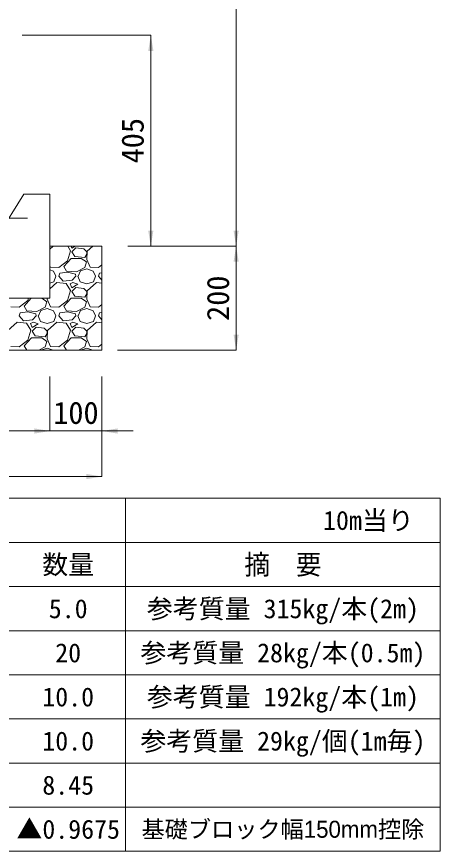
# Model space of a CAD drawing. Units: millimetres at full size. Extents: x 187207 to 255567, y 882048 to 905686.
# Drawn here: x 204344 to 205158, y 901678 to 903281 of the extents above; entities that cross this region are included whole.
import ezdxf
from ezdxf.enums import TextEntityAlignment as Align

# ---------------------------------------------------------------- set-up
doc = ezdxf.new("R2010")
doc.units = ezdxf.units.MM
doc.header["$LTSCALE"] = 20
for name, color, linetype, lineweight in [('Defpoints_3', 8, 'Continuous', 0), ('基礎ブロック', 2, 'Continuous', 13), ('基礎材', 7, 'Continuous', 15), ('寸法・材料表', 7, 'Continuous', 13), ('寸法線', 7, 'Continuous', 13), ('ﾊｯﾁﾝｸﾞ', 7, 'Continuous', 5)]:
    doc.layers.add(name, color=color, linetype=linetype, lineweight=lineweight)
doc.styles.add('ＭＳ ゴシック', font='')
doc.styles.add('ＭＳ Ｐゴシック', font='')
doc.styles.get('ＭＳ ゴシック').set_extended_font_data('MS Gothic')
doc.styles.get('ＭＳ Ｐゴシック').set_extended_font_data('MS PGothic')

# ---------------------------------------------------------------- blocks, each defined once
blk = doc.blocks.new('filled_arrow')
at = {"color": 0, "linetype": 'Continuous', "lineweight": -2}
blk.add_solid([(7.5, 1.25), (0, 0), (7.5, -1.25)], dxfattribs=at)

msp = doc.modelspace()

# ---------------------------------------------------------------- linework, layer by layer
at = {"layer": 'Defpoints_3'}
for p, q in [((203137.22, 902356.41), (205157.53, 902356.41)), ((204552.53, 902356.41), (204552.53, 902271.23)), ((205157.53, 902356.41), (205157.53, 902271.23))]:
    msp.add_line(p, q, dxfattribs=at)
at = {"layer": '基礎ブロック'}
for p, q in [((204307.37, 902860.37), (204357.37, 902940.37)), ((204407.37, 902940.37), (204357.37, 902940.37)), ((204407.37, 902840.37), (204407.37, 902940.37)), ((204407.37, 902840.37), (204407.37, 902740.37)), ((203762.37, 902740.37), (204407.37, 902740.37))]:
    msp.add_line(p, q, dxfattribs=at)
at = {"layer": '基礎材', "lineweight": 13}
msp.add_line((204507.37, 902840.37), (204407.37, 902840.37), dxfattribs=at)
at = {"layer": '基礎材'}
for p, q in [((204507.37, 902640.37), (204507.37, 902840.37)), ((203662.37, 902640.37), (204507.37, 902640.37))]:
    msp.add_line(p, q, dxfattribs=at)
at = {"layer": '寸法・材料表'}
for p, q in [((203137.22, 902271.23), (205157.53, 902271.23)), ((204552.53, 902271.23), (204552.53, 901678.33)), ((205157.53, 902271.23), (205157.53, 901678.33)), ((203137.22, 902186.53), (205157.53, 902186.53)), ((203137.22, 902101.83), (205157.53, 902101.83)), ((203137.22, 902017.13), (205157.53, 902017.13)), ((203137.22, 901932.43), (205157.53, 901932.43)), ((203137.22, 901847.73), (205157.53, 901847.73)), ((203500.22, 901763.03), (205157.53, 901763.03)), ((203137.22, 901678.33), (205157.53, 901678.33))]:
    msp.add_line(p, q, dxfattribs=at)
at = {"layer": '寸法線'}
for p, q in [((204765.22, 902840.37), (204765.22, 903845.37)), ((204354.37, 903245.37), (204601.28, 903245.37)), ((204601.28, 903245.37), (204601.28, 902840.37)), ((204174.37, 902894.36), (204364.37, 902894.36)), ((204557.37, 902840.37), (204765.22, 902840.37)), ((204557.37, 902840.37), (204601.28, 902840.37)), ((204557.37, 902840.37), (204765.22, 902840.37)), ((204765.22, 902840.37), (204765.22, 902640.37)), ((204537.35, 902640.37), (204765.22, 902640.37)), ((204407.37, 902590.37), (204407.37, 902485.43)), ((204407.37, 902590.37), (204407.37, 902485.43)), ((204507.37, 902590.37), (204507.37, 902485.43)), ((204507.37, 902590.37), (204507.37, 902397.93)), ((203762.37, 902485.43), (204407.37, 902485.43)), ((204347.37, 902485.43), (204567.37, 902485.43)), ((204507.37, 902397.93), (203662.37, 902397.93))]:
    msp.add_line(p, q, dxfattribs=at)
at = {"layer": 'ﾊｯﾁﾝｸﾞ'}
for p, q in [((204413.76, 902840.37), (204407.37, 902834.54)), ((204441.08, 902812.24), (204447.17, 902831.29)), ((204447.17, 902831.29), (204441.62, 902840.37)), ((204447.96, 902840.37), (204449.46, 902836.62)), ((204449.46, 902836.62), (204455.7, 902840.37)), ((204457.08, 902837.39), (204449.46, 902829.77)), ((204449.46, 902829.77), (204455.55, 902820.62)), ((204472.32, 902835.1), (204457.08, 902837.39)), ((204478.41, 902829.77), (204472.32, 902835.1)), ((204479.18, 902830.53), (204478.41, 902814.53)), ((204478.41, 902825.19), (204478.41, 902829.77)), ((204489.96, 902840.37), (204479.18, 902830.53)), ((204434.22, 902801.57), (204447.93, 902816.81)), ((204447.93, 902816.81), (204467.75, 902816.81)), ((204455.55, 902820.62), (204474.6, 902818.34)), ((204467.75, 902816.81), (204477.65, 902809.95)), ((204474.6, 902818.34), (204478.41, 902825.19)), ((204478.41, 902814.53), (204484.51, 902800.05)), ((204407.37, 902802.27), (204408.31, 902800.05)), ((204408.31, 902800.05), (204424.31, 902799.29)), ((204424.31, 902799.29), (204441.08, 902812.24)), ((204439.55, 902792.43), (204434.22, 902801.57)), ((204474.6, 902799.29), (204458.6, 902790.9)), ((204477.65, 902809.95), (204474.6, 902799.29)), ((204484.51, 902800.05), (204500.51, 902799.29)), ((204500.51, 902799.29), (204507.37, 902804.59)), ((204407.37, 902795.07), (204414.41, 902792.43)), ((204414.41, 902792.43), (204418.98, 902782.52)), ((204415.17, 902771.85), (204418.98, 902782.52)), ((204424.31, 902782.52), (204426.6, 902788.62)), ((204432.69, 902773.38), (204424.31, 902782.52)), ((204441.08, 902790.14), (204426.6, 902788.62)), ((204458.6, 902790.9), (204439.55, 902792.43)), ((204456.32, 902786.33), (204441.08, 902790.14)), ((204457.08, 902782.52), (204450.22, 902774.9)), ((204457.08, 902782.52), (204456.32, 902786.33)), ((204460.89, 902782.52), (204465.46, 902771.85)), ((204461.65, 902782.52), (204466.22, 902793.19)), ((204466.22, 902793.19), (204478.41, 902797)), ((204478.41, 902797), (204490.61, 902792.43)), ((204490.61, 902792.43), (204495.18, 902782.52)), ((204491.37, 902771.85), (204495.18, 902782.52)), ((204500.51, 902782.52), (204502.8, 902788.62)), ((204507.37, 902775.04), (204500.51, 902782.52)), ((204507.37, 902789.1), (204502.8, 902788.62)), ((204407.37, 902769.56), (204415.17, 902771.85)), ((204420.5, 902770.33), (204407.37, 902758.34)), ((204438.79, 902768.81), (204420.5, 902770.33)), ((204450.22, 902774.9), (204432.69, 902773.38)), ((204447.17, 902755.09), (204438.79, 902768.81)), ((204451.74, 902770.33), (204446.41, 902768.04)), ((204446.41, 902768.04), (204449.46, 902760.42)), ((204449.46, 902760.42), (204460.89, 902767.28)), ((204460.89, 902767.28), (204451.74, 902770.33)), ((204465.46, 902771.85), (204478.41, 902768.04)), ((204478.41, 902768.04), (204491.37, 902771.85)), ((204496.7, 902770.33), (204479.18, 902754.33)), ((204507.37, 902769.44), (204496.7, 902770.33)), ((204441.08, 902736.04), (204447.17, 902755.09)), ((204457.08, 902761.19), (204449.46, 902753.57)), ((204449.46, 902753.57), (204455.55, 902744.42)), ((204472.32, 902758.9), (204457.08, 902761.19)), ((204478.41, 902753.57), (204472.32, 902758.9)), ((204474.6, 902742.14), (204478.41, 902748.99)), ((204479.18, 902754.33), (204478.41, 902738.33)), ((204478.41, 902748.99), (204478.41, 902753.57)), ((204348.11, 902723.09), (204364.88, 902736.04)), ((204358.02, 902725.37), (204371.52, 902740.37)), ((204364.88, 902736.04), (204366.26, 902740.37)), ((204391.9, 902740.37), (204401.45, 902733.75)), ((204401.45, 902733.75), (204398.4, 902723.09)), ((204402.31, 902740.37), (204402.21, 902738.33)), ((204402.21, 902738.33), (204408.31, 902723.85)), ((204424.31, 902723.09), (204441.08, 902736.04)), ((204434.22, 902725.37), (204447.93, 902740.61)), ((204447.93, 902740.61), (204467.75, 902740.61)), ((204455.55, 902744.42), (204474.6, 902742.14)), ((204467.75, 902740.61), (204477.65, 902733.75)), ((204477.65, 902733.75), (204474.6, 902723.09)), ((204478.41, 902738.33), (204484.51, 902723.85)), ((204332.11, 902723.85), (204348.11, 902723.09)), ((204363.35, 902716.23), (204358.02, 902725.37)), ((204398.4, 902723.09), (204382.4, 902714.7)), ((204385.45, 902706.32), (204390.02, 902716.99)), ((204390.02, 902716.99), (204402.21, 902720.8)), ((204402.21, 902720.8), (204414.41, 902716.23)), ((204408.31, 902723.85), (204424.31, 902723.09)), ((204439.55, 902716.23), (204434.22, 902725.37)), ((204474.6, 902723.09), (204458.6, 902714.7)), ((204461.65, 902706.32), (204466.22, 902716.99)), ((204466.22, 902716.99), (204478.41, 902720.8)), ((204478.41, 902720.8), (204490.61, 902716.23)), ((204484.51, 902723.85), (204500.51, 902723.09)), ((204500.51, 902723.09), (204507.37, 902728.39)), ((204348.11, 902706.32), (204350.4, 902712.42)), ((204356.49, 902697.18), (204348.11, 902706.32)), ((204364.88, 902713.94), (204350.4, 902712.42)), ((204382.4, 902714.7), (204363.35, 902716.23)), ((204380.12, 902710.13), (204364.88, 902713.94)), ((204380.88, 902706.32), (204374.02, 902698.7)), ((204380.88, 902706.32), (204380.12, 902710.13)), ((204384.69, 902706.32), (204389.26, 902695.65)), ((204414.41, 902716.23), (204418.98, 902706.32)), ((204415.17, 902695.65), (204418.98, 902706.32)), ((204424.31, 902706.32), (204426.6, 902712.42)), ((204432.69, 902697.18), (204424.31, 902706.32)), ((204441.08, 902713.94), (204426.6, 902712.42)), ((204458.6, 902714.7), (204439.55, 902716.23)), ((204456.32, 902710.13), (204441.08, 902713.94)), ((204457.08, 902706.32), (204450.22, 902698.7)), ((204457.08, 902706.32), (204456.32, 902710.13)), ((204460.89, 902706.32), (204465.46, 902695.65)), ((204490.61, 902716.23), (204495.18, 902706.32)), ((204491.37, 902695.65), (204495.18, 902706.32)), ((204500.51, 902706.32), (204502.8, 902712.42)), ((204507.37, 902698.84), (204500.51, 902706.32)), ((204507.37, 902712.9), (204502.8, 902712.42)), ((204344.3, 902694.13), (204326.78, 902678.13)), ((204362.59, 902692.61), (204344.3, 902694.13)), ((204374.02, 902698.7), (204356.49, 902697.18)), ((204370.97, 902678.89), (204362.59, 902692.61)), ((204375.54, 902694.13), (204370.21, 902691.84)), ((204370.21, 902691.84), (204373.26, 902684.22)), ((204373.26, 902684.22), (204384.69, 902691.08)), ((204380.88, 902684.99), (204373.26, 902677.37)), ((204384.69, 902691.08), (204375.54, 902694.13)), ((204396.12, 902682.7), (204380.88, 902684.99)), ((204389.26, 902695.65), (204402.21, 902691.84)), ((204402.21, 902691.84), (204415.17, 902695.65)), ((204420.5, 902694.13), (204402.98, 902678.13)), ((204438.79, 902692.61), (204420.5, 902694.13)), ((204450.22, 902698.7), (204432.69, 902697.18)), ((204447.17, 902678.89), (204438.79, 902692.61)), ((204451.74, 902694.13), (204446.41, 902691.84)), ((204446.41, 902691.84), (204449.46, 902684.22)), ((204449.46, 902684.22), (204460.89, 902691.08)), ((204457.08, 902684.99), (204449.46, 902677.37)), ((204460.89, 902691.08), (204451.74, 902694.13)), ((204472.32, 902682.7), (204457.08, 902684.99)), ((204465.46, 902695.65), (204478.41, 902691.84)), ((204478.41, 902691.84), (204491.37, 902695.65)), ((204496.7, 902694.13), (204479.18, 902678.13)), ((204507.37, 902693.24), (204496.7, 902694.13)), ((204364.88, 902659.84), (204370.97, 902678.89)), ((204373.26, 902677.37), (204379.35, 902668.22)), ((204402.21, 902677.37), (204396.12, 902682.7)), ((204398.4, 902665.94), (204402.21, 902672.79)), ((204402.98, 902678.13), (204402.21, 902662.13)), ((204402.21, 902672.79), (204402.21, 902677.37)), ((204441.08, 902659.84), (204447.17, 902678.89)), ((204449.46, 902677.37), (204455.55, 902668.22)), ((204478.41, 902677.37), (204472.32, 902682.7)), ((204474.6, 902665.94), (204478.41, 902672.79)), ((204479.18, 902678.13), (204478.41, 902662.13)), ((204478.41, 902672.79), (204478.41, 902677.37)), ((204348.11, 902646.89), (204364.88, 902659.84)), ((204358.02, 902649.17), (204371.73, 902664.41)), ((204371.73, 902664.41), (204391.55, 902664.41)), ((204379.35, 902668.22), (204398.4, 902665.94)), ((204391.55, 902664.41), (204401.45, 902657.55)), ((204401.45, 902657.55), (204398.4, 902646.89)), ((204402.21, 902662.13), (204408.31, 902647.65)), ((204424.31, 902646.89), (204441.08, 902659.84)), ((204434.22, 902649.17), (204447.93, 902664.41)), ((204447.93, 902664.41), (204467.75, 902664.41)), ((204455.55, 902668.22), (204474.6, 902665.94)), ((204467.75, 902664.41), (204477.65, 902657.55)), ((204477.65, 902657.55), (204474.6, 902646.89)), ((204478.41, 902662.13), (204484.51, 902647.65)), ((204332.11, 902647.65), (204348.11, 902646.89)), ((204363.15, 902640.37), (204358.02, 902649.17)), ((204398.4, 902646.89), (204385.97, 902640.37)), ((204389.84, 902640.37), (204390.02, 902640.79)), ((204390.02, 902640.79), (204402.21, 902644.6)), ((204402.21, 902644.6), (204413.49, 902640.37)), ((204408.31, 902647.65), (204424.31, 902646.89)), ((204439.35, 902640.37), (204434.22, 902649.17)), ((204474.6, 902646.89), (204462.17, 902640.37)), ((204466.04, 902640.37), (204466.22, 902640.79)), ((204466.22, 902640.79), (204478.41, 902644.6)), ((204478.41, 902644.6), (204489.69, 902640.37)), ((204484.51, 902647.65), (204500.51, 902646.89)), ((204500.51, 902646.89), (204507.37, 902652.19))]:
    msp.add_line(p, q, dxfattribs=at)

# ---------------------------------------------------------------- block references
at = {"layer": '寸法線', "xscale": 4, "yscale": 4}
for p, rotation in [((204601.28, 903245.37), 270), ((204601.28, 902840.37), 90), ((204765.22, 902840.37), 90), ((204765.22, 902840.37), 270), ((204765.22, 902640.37), 90), ((204407.37, 902485.43), 180), ((204407.37, 902485.43), 180), ((204507.37, 902397.93), 180)]:
    msp.add_blockref('filled_arrow', p, dxfattribs=dict(at, rotation=rotation))
msp.add_blockref('filled_arrow', (204507.37, 902485.43), dxfattribs=at)

# ---------------------------------------------------------------- texts
at = {"layer": '寸法・材料表', "style": 'ＭＳ ゴシック'}
msp.add_text('10m当り\u3000', height=36.55, dxfattribs=at).set_placement((205156.36, 902313.82), align=Align.MIDDLE_RIGHT)
at = {"layer": '寸法・材料表'}
for s, height, style, p in [('数量', 36.55, 'ＭＳ ゴシック', (204442.53, 902228.88)), ('5.0', 36.55, 'ＭＳ ゴシック', (204442.53, 902144.18)), ('参考質量 315kg/本(2m)', 36.55, 'ＭＳ ゴシック', (204855.03, 902144.18)), ('20', 36.55, 'ＭＳ ゴシック', (204442.53, 902059.48)), ('参考質量 28kg/本(0.5m)', 36.55, 'ＭＳ ゴシック', (204855.03, 902059.48)), ('参考質量 192kg/本(1m)', 36.55, 'ＭＳ ゴシック', (204855.03, 901974.78)), ('10.0', 36.55, 'ＭＳ ゴシック', (204442.53, 901974.78)), ('10.0', 36.55, 'ＭＳ ゴシック', (204442.53, 901890.08)), ('参考質量 29kg/個(1m毎)', 36.55, 'ＭＳ ゴシック', (204855.03, 901890.08)), ('8.45', 36.55, 'ＭＳ ゴシック', (204442.53, 901805.38)), ('▲0.9675', 36.55, 'ＭＳ ゴシック', (204442.53, 901720.68)), ('基礎ブロック幅150mm控除', 32.66, 'ＭＳ Ｐゴシック', (204855.03, 901720.68))]:
    msp.add_text(s, height=height, dxfattribs=dict(at, style=style)).set_placement(p, align=Align.MIDDLE_CENTER)
at = {"layer": '寸法・材料表', "style": 'ＭＳ Ｐゴシック', "width": 0.95}
msp.add_text('摘\u3000要', height=38.1, dxfattribs=at).set_placement((204855.03, 902228.88), align=Align.MIDDLE_CENTER)
at = {"layer": '寸法線', "style": 'ＭＳ ゴシック'}
for s, p in [('405', (204566.28, 903042.87)), ('200', (204730.22, 902740.37))]:
    msp.add_text(s, height=42.72, rotation=90, dxfattribs=at).set_placement(p, align=Align.MIDDLE_CENTER)
msp.add_text('100', height=42.72, dxfattribs=at).set_placement((204457.37, 902520.43), align=Align.MIDDLE_CENTER)

doc.saveas('drawing.dxf')
